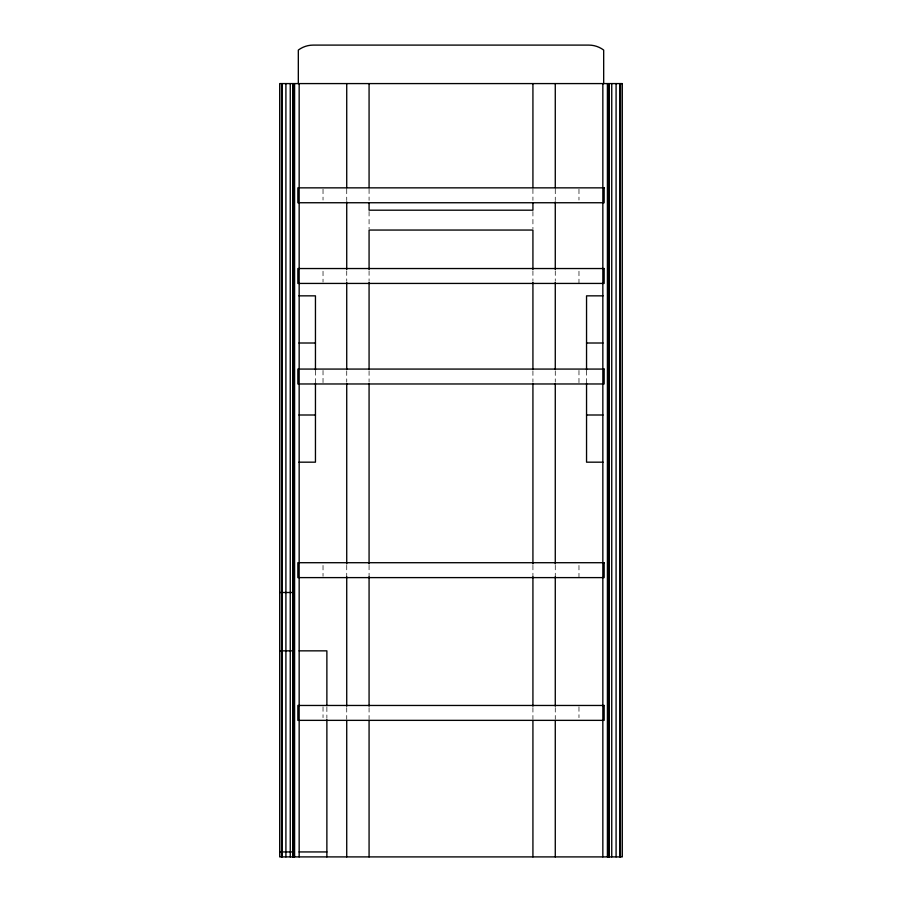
<?xml version="1.0" encoding="UTF-8"?>
<svg xmlns="http://www.w3.org/2000/svg" width="902" height="902" viewBox="0 0 902 902"><rect width="100%" height="100%" fill="white"/><g stroke="black" fill="none" stroke-linecap="round" stroke-linejoin="round"><path stroke-width="0.68" stroke-dasharray="4.51 3.38" d="M586.548 370.699L586.548 382.504M578.971 189.206L578.971 200.03M578.971 271.243L578.971 283.431M578.971 370.429L578.971 382.617M578.971 565.419L578.971 577.607M578.971 706.818L578.971 717.654M555.271 189.228L555.271 200.492M555.271 270.927L555.271 280.781M555.271 370.936L555.271 382.2M555.271 565.317L555.271 576.592M555.271 707.585L555.271 718.86M532.924 189.093L532.924 200.345M532.924 211.519L532.924 228.725M532.924 270.904L532.924 280.759M532.924 370.914L532.924 382.189M532.924 565.306L532.924 576.581M532.924 707.585L532.924 718.849M369.076 189.093L369.076 200.345M369.076 211.519L369.076 228.725M369.076 270.904L369.076 280.759M369.076 370.914L369.076 382.189M369.076 565.306L369.076 576.581M369.076 707.585L369.076 718.849M346.729 189.228L346.729 200.492M346.729 270.927L346.729 280.781M346.729 370.936L346.729 382.2M346.729 565.317L346.729 576.592M346.729 707.585L346.729 718.86M326.874 707.1L326.874 718.342M323.029 189.206L323.029 200.03M323.029 271.243L323.029 282.078M323.029 370.429L323.029 382.617M323.029 565.419L323.029 576.254M323.029 706.818L323.029 717.654M315.452 370.699L315.452 382.504"/><path stroke-width="1.35" d="M608.647 856.9L608.647 83.582M620.125 469.536L620.441 83.582L620.441 856.9M298.957 295.845L315.452 295.845L315.452 369.921M603.043 295.845L586.548 295.845L586.548 369.921M298.957 343.008L315.452 343.008M586.548 343.008L603.043 343.008M298.957 414.999L315.452 414.999M586.548 414.999L603.043 414.999M298.957 462.174L315.452 462.174L315.452 383.158M603.043 462.174L586.548 462.174L586.548 383.158M279.699 592.501L292.958 592.501M279.699 650.849L293.578 650.849M299.126 650.849L326.874 650.849L326.874 705.691M279.699 851.939L293.578 851.939M299.126 851.939L326.874 851.939M619.809 83.582L619.809 856.9M616.089 83.582L616.089 856.9M611.748 83.582L611.748 856.9M609.053 83.582L609.053 856.9M608.85 83.582L608.85 856.9M607.407 83.582L607.407 856.9M603.675 83.582L603.675 50.061A24.828 24.828 0 0 0 588.781 45.1L313.219 45.1A24.828 24.828 0 0 0 298.325 50.061L298.325 83.582M602.84 83.582L602.84 856.9M555.271 83.582L555.271 187.819M555.271 201.901L555.271 269.518M555.271 282.191L555.271 369.527M555.271 383.609L555.271 563.908M555.271 576.592L555.271 706.176M555.271 720.27L555.271 856.9M532.924 83.582L532.924 187.684M532.924 203.153L532.924 210.189L369.076 210.189L369.076 203.153M532.924 269.495L532.924 230.055L369.076 230.055L369.076 269.495M532.924 282.168L532.924 369.504M532.924 383.598L532.924 563.897M532.924 576.581L532.924 706.176M532.924 720.258L532.924 856.9M369.076 83.582L369.076 187.684M369.076 282.168L369.076 369.504M369.076 383.598L369.076 563.897M369.076 576.581L369.076 706.176M369.076 720.258L369.076 856.9M346.729 83.582L346.729 187.819M346.729 201.901L346.729 269.518M346.729 282.191L346.729 369.527M346.729 383.609L346.729 563.908M346.729 576.592L346.729 706.176M346.729 720.27L346.729 856.9M326.874 719.751L326.874 856.9M299.16 83.582L299.16 856.9M294.593 83.582L294.593 856.9M293.353 83.582L293.375 856.9M293.15 83.582L293.173 856.9M292.947 83.582L292.958 856.9M292.733 592.501L292.733 856.9M290.252 83.582L290.252 856.9M285.911 83.582L285.911 856.9M282.191 83.582L282.191 856.9M281.559 83.582L281.559 856.9M622.301 83.582L279.699 83.582L279.699 856.9L622.301 856.9L622.301 83.582M604.148 187.853L297.852 187.853L297.852 202.747L604.148 202.747L604.148 187.853M604.148 268.537L297.852 268.537L297.852 283.431L604.148 283.431L604.148 268.537M604.148 369.076L297.852 369.076L297.852 383.97L604.148 383.97L604.148 369.076M604.148 562.713L297.852 562.713L297.852 577.607L604.148 577.607L604.148 562.713M604.148 705.465L297.852 705.465L297.852 720.36L604.148 720.36L604.148 705.465"/></g></svg>
